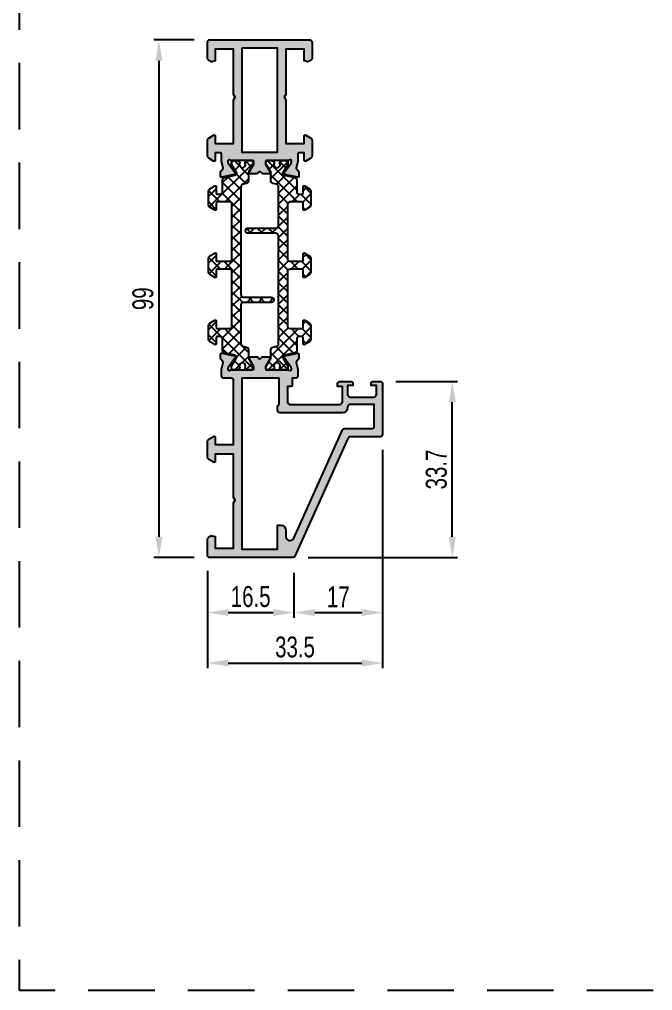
# Model space of a CAD drawing. Header units: millimetres. Extents: x -158 to 6343, y 4572 to 7765.
# Drawn here: x 3138.9 to 3259.9, y 5314.3 to 5499.9 of the extents above; entities that cross this region are included whole.
import ezdxf

# ---------------------------------------------------------------- set-up
doc = ezdxf.new("R2010")
doc.units = ezdxf.units.MM
doc.header["$LTSCALE"] = 0.2
doc.linetypes.add('DASHED2', pattern=[9.524999999999999, 6.35, -3.175])
for name, color, linetype in [('REYNAERS', 7, 'Continuous'), ('RI-DIMENSION', 7, 'Continuous'), ('RI-HATCH-PI', 4, 'Continuous'), ('RI-LAYOUT', 7, 'Continuous'), ('RI-PROFILE', 7, 'Continuous')]:
    doc.layers.add(name, color=color, linetype=linetype)
doc.styles.add('T7', font='arial.ttf', dxfattribs={"width": 0.7})
doc.dimstyles.new('SCHAAL1OP1', dxfattribs={"dimscale": 0, "dimtxt": 2, "dimasz": 2, "dimexe": 0.5, "dimexo": 1.5, "dimgap": 0.5, "dimtad": 1, "dimdec": 1, "dimzin": 9, "dimdsep": 46, "dimtxsty": 'T7', "dimcen": 2.5, "dimclrd": 256, "dimclre": 256, "dimclrt": 256, "dimadec": 1, "dimazin": 2, "dimtfac": 1, "dimtdec": 1, "dimtmove": 0, "dimatfit": 3, "dimfxl": 1, "dimtolj": 1, "dimtzin": 9, "dimlwd": -1, "dimlwe": -1, "dimarcsym": 0})

# ---------------------------------------------------------------- blocks, each defined once
blk = doc.blocks.new('4E30036')
at = {"layer": 'RI-PROFILE'}
for points in [[(2.699075642754043, 36.04997384768866), (3.009226735553217, 37.28855075848878, 0.2631925988213854), (2.966637677687164, 37.48080375319398), (2.555573559836535, 37.93763101563241, -0.185256408201283), (2.504245401932213, 38.07140967704959), (2.504246124148825, 38.89573963094188, -0.4796563285017042), (2.74753421800806, 39.09099861921561), (5.426823266845581, 38.49701207464466, -1.17833154121891), (5.279868168873627, 38.13071738193491), (3.99025600760142, 36.3557217890401, 0.08309359224739107), (3.960798403519949, 36.29663910533463), (3.912109171826206, 36.13738430338776, 0.8925341243870758), (4.45880801147705, 35.89967231299113), (8.699000215122553, 35.89966859805254, 0.4142138189841142), (8.899000390347553, 36.0996685980524), (8.899000390347666, 36.47318533897841, 0.1316524975874327), (8.872205471104444, 36.57318533897843), (8.048624977483705, 37.99966859805237, -0.9999999999999999), (8.048624977483705, 38.3996685980524), (9.32432945696933, 38.39966907847956, -0.19891252222848), (9.677883146135791, 38.25322247067294), (9.858578644400318, 38.07252697404395, 0.4142135623731981), (10.14142135687489, 38.07252697532397), (10.32211685385931, 38.25322247067292, -0.1989125222284748), (10.67567054302577, 38.39966907847955), (11.95037541286143, 38.3996693150704, -0.9999999999999999), (11.95037541286143, 37.99966931507036), (11.12679491924069, 36.57318605599643, 0.131652497587433), (11.09999999999756, 36.47318605599641), (11.09999999999756, 36.09966931507043, 0.4142133057612795), (11.29999982477203, 35.89966931507051), (15.5401923788658, 35.8996656001207, 0.892534124388178), (16.08689163504964, 36.13737663256859), (16.03820268241041, 36.29663151983084, 0.08309359224718148), (16.00874518185667, 36.3557142551532), (14.71913613082477, 38.13071210776991, -1.178331541218581), (14.57218167469346, 38.49700705798182), (17.25147176434063, 39.09098890776309, -0.4796563285012768), (17.49475951605614, 38.89572949318847), (17.49475879383998, 38.07139953929618, -0.1852564082010652), (17.44343040152187, 37.93762096781904), (17.03236548319563, 37.48079442566905, 0.2631925988206996), (16.98977608845421, 37.28854150559073), (17.29964376750387, 36.05108719499556), (17.29907564275406, 34.79999999999836, -0.414213562372762), (16.79907564275463, 34.29999999999836), (16.2004996480636, 34.29999993749126), (16.20049963959836, 32.99998193460129, -0.4142129994461188), (15.90050021619827, 32.69998193460118), (15.30049963959827, 32.69998078140131), (15.30049963959827, 29.79998174240131, 0.4142141282784454), (15.80050060569833, 29.29998174240129), (25.29999999999829, 29.30000000000129, 0.414213562373095), (25.79999999999829, 29.80000000000129), (25.79999999999829, 32.7000000000013), (24.89999999999831, 32.7000000000013), (24.89999999999775, 33.20000000000192, -0.4142135623725622), (25.3999999999982, 33.70000000000147), (27.39999999999911, 33.70000000000122, -0.4142135623739275), (27.79999999999966, 33.30000000000035), (27.79999999999829, 32.90000000000083), (26.79999999999829, 32.90000000000128), (26.79999999999647, 31.20000000000124, 0.414213562373095), (27.29999999999647, 30.70000000000124), (31.79999999999738, 30.69999999999919, 0.414213562373095), (32.29999999999693, 31.19999999999897), (32.29999999999829, 32.89999999999969), (31.29999999999829, 32.89999999999992), (31.29999999999784, 33.2999999999991, -0.4142135623737611), (31.69999999999838, 33.70000000000078), (32.99999999999856, 33.69999999999953, -0.4142135623728286), (33.49999999999811, 33.19999999999953), (33.49999999999777, 23.59999999999961, -0.414213562373095), (32.99999999999777, 23.09999999999961), (27.32450847003535, 23.09999999999962, 0.296064033234571), (26.86784759040954, 22.80361935325277), (16.73270179437627, 0.294714269943654, -0.2950712656433919), (16.27678758201243, -2.415845301584341e-13), (0.5000000000000391, 6.039613253960852e-14, -0.4142135623730617), (3.907985046680551e-14, 0.5000000000001172), (-7.460698725481052e-14, 3.492938600507502, -0.2679491924310968), (0.2499999999999254, 3.925951302399541), (0.6782561064783685, 4.173205080756931, -0.198912367380481), (0.8300199154992178, 4.193185165258102), (1.500000000000039, 4.013664542671053), (1.500000000000039, 1.800000000000241), (5.000000000000043, 1.800000000000241), (5.000000000000043, 10.48038475772961), (5.300000000000225, 11.00000000000006), (5.000000000000043, 11.5196152422705), (5.000000000000043, 19.80000000000024), (1.500000000000043, 19.80000000000024), (1.500000000000043, 18.40000000000015, -0.57735026918954), (1.199999999999861, 18.22679491924328), (0.2500000000000426, 18.77527767497356, -0.2679491924310629), (4.263256414560601e-14, 19.20829037686559), (4.263256414560601e-14, 22.19171366432062, -0.2679491924310863), (0.2499999999999289, 22.62472636621277), (1.199999999999861, 23.17320912194293, -0.5773502691895402), (1.500000000000043, 23.00000404118606), (1.500000000000043, 21.59999999999997), (4.998017741766873, 21.59999999999997), (5.002854452146991, 33.80000073333612, 0.4142131327925995), (4.502854452148128, 34.29999999999677), (3.19907564275336, 34.29999999999836, -0.4142135623727121), (2.699075642754043, 34.79999999999836)], [(25.8343181768635, 24.40528573005581, -0.295071265643368), (26.29023238922734, 24.6999999999997), (31.39999999999786, 24.69999999999962, 0.4142135623730867), (31.89999999999775, 25.20000000000002), (31.89999999999775, 29.30000000000001), (27.29999999999772, 29.30000000000001, 0.414213562373095), (26.79999999999772, 28.80000000000001), (26.79999999999772, 28.70000000000002, -0.414213562373095), (25.79999999999772, 27.70000000000002), (13.90203272327294, 27.6999842865096, -0.4142135623731034), (13.40203272327294, 28.19998428650963), (13.40203272327294, 28.79998428650943, -0.2973054408142883), (13.70049964095863, 29.25756970665834), (13.70049966890012, 34.29999995377038), (6.600000000000065, 34.30000000000629), (6.599999999999838, 1.600000000000023), (13.40202887933496, 1.599999999999852), (13.40202887933474, 6.200000000012196), (14.00202887933476, 6.200000000012253, -0.4142135623730742), (15.00202887933476, 5.200000000012281), (15.00202887933487, 4.073315884183799, 0.808046280811543), (16.53149161911692, 3.744858716094042)]]:
    blk.add_lwpolyline(points, format="xyb", close=True, dxfattribs=at)
blk = doc.blocks.new('4I30036')
at = {"layer": 'RI-PROFILE'}
blk.add_lwpolyline([(10.8509996096505, 4.324333999785662, -0.2679491924310627), (11.1009996096505, 3.891321297893623), (11.1009996096505, 0.9078980104385979, -0.2679491924310709), (10.85099960965056, 0.4748853085464448), (9.900999609650459, -0.07359744718366112, -0.5773502691895654), (9.600999609650561, 0.09960763357315461), (9.600999609650504, 1.499611674759248), (8.600995690959738, 1.499611674759248, 0.4142135623732615), (8.400995690959693, 1.299611674759089), (8.400995690960034, -0.1500118095689826), (8.09077569810654, -1.388873082763385, 0.2631925988206611), (8.133365092848067, -1.581126002841702), (8.544430011174256, -2.0379525449917, -0.1852564082010792), (8.595758403492368, -2.171731116468837), (8.595759125708526, -2.996061070361125, -0.479656328501454), (8.352471373993012, -3.191320484935718), (5.673181284345901, -2.597338635154474, -1.178331541218613), (5.820135740477212, -2.231043684942565), (7.109744791509119, -0.4560458323258585, 0.08309359224720814), (7.139202292062809, -0.3969630970034954), (7.18789124470209, -0.2377082097412453, 0.8925341243882526), (6.641191988518131, 2.822706673732966e-06), (2.40099960965, -8.922430110303026e-07, 0.4142135623730534), (2.200999609650012, -0.2000008922430565), (2.200999609649955, -0.5735176331690495, 0.1316524975874415), (2.227794528893014, -0.6735176331690722), (3.051375022513866, -2.100000892243034, -0.9999999999999999), (3.051375022513866, -2.500000892243068), (1.776670380979226, -2.500000340750009, -0.1989123902107131), (1.423116947124413, -2.353553729743285), (1.242421107273458, -2.172857888256831, 0.4142135623731542), (0.9595783947987684, -2.172857886976831), (0.778882434599268, -2.353553845540975, -0.1989123445486375), (0.4253290872674143, -2.500000453347723), (-0.8503754128639684, -2.500000175225067, -0.9999999999999999), (-0.8503754128639684, -2.100000175225033), (-0.02679491924311606, -0.6735169161510717, 0.1316524975874318), (0, -0.5735169161510489), (0, -0.200000175225056, 0.414213562373095), (-0.2000000000000455, -1.752250105013786e-07), (-4.440192378870506, -3.890163781328226e-06, 0.8925341243870124), (-4.986891218521464, -0.2377158805604145), (-4.938201986827607, -0.3969706825072867, 0.08309359224739131), (-4.908744382746249, -0.4560533662127559), (-3.619132221473933, -2.231048959107567, -1.178331541218905), (-3.472177123502092, -2.597343651817311), (-6.15146617233961, -3.191330196388264, -0.4796563285015922), (-6.394754266198788, -2.996071208114528), (-6.394754988415343, -2.17174125422224, -0.1852564082012876), (-6.343426830511021, -2.037962592805058), (-5.932362712660392, -1.581135330366634, 0.2631925988213854), (-5.88977365479434, -1.388882335661434), (-6.200005524234484, -0.149982846335603), (-6.200005524234143, 1.299611674759205, 0.4142135623732615), (-6.400005524234189, 1.49961167475925), (-7.399000390349954, 1.499611674759252), (-7.399000390349954, 0.09960763357315816, -0.5773502691895983), (-7.699000390350193, -0.07359744718365757), (-8.649000390350068, 0.4748853085464484, -0.2679491924310729), (-8.899000390349954, 0.9078980104386014), (-8.89900039034995, 3.891321297893627, -0.2679491924310627), (-8.64900039034995, 4.324333999785666), (-7.699000390350189, 4.872816755515999, -0.5773502691896049), (-7.399000390349951, 4.69961167475907), (-7.399000390349951, 3.299611674758979), (-3.899000390349951, 3.299611674758977), (-3.899000390349951, 11.57999643248871), (-3.599000390349769, 12.09961167475916), (-3.899000390349951, 12.61922691702961), (-3.899000390349951, 21.29961167475898), (-7.399000390349951, 21.29961167475898), (-7.399000390349951, 19.08594713208817), (-8.068980474850772, 18.90642650950105, -0.1989123673804756), (-8.220744283871621, 18.92640659400234), (-8.649000390350064, 19.17366037235962, -0.267949192431071), (-8.899000390350007, 19.60667307425177), (-8.89900039034995, 22.59961167475916, -0.414213562373095), (-8.39900039034995, 23.09961167475916), (10.6009996096505, 23.09961167475916, -0.414213562373095), (11.1009996096505, 22.59961167475916), (11.1009996096505, 19.60667307425177, -0.2679491924312014), (10.85099960965039, 19.1736603723595), (10.42274350317195, 18.92640659400189, -0.1989123673799242), (10.27097969415127, 18.90642650950104), (9.600999609650504, 19.08594713208817), (9.600999609650504, 21.29961167475898), (6.100999609650504, 21.29961167475898), (6.100999609650049, 12.6192269170296), (5.800999609649867, 12.09961167475916), (6.100999609650049, 11.57999643248871), (6.100999609650046, 3.299611674758977), (9.600999609650504, 3.299611674758975), (9.600999609650561, 4.699611674759066, -0.5773502691895007), (9.900999609650459, 4.872816755515996)], format="xyb", close=True, dxfattribs=at)
blk.add_lwpolyline([(-2.299000390350042, 21.49961167476152), (-2.299000390340041, 1.59961167475825), (4.500999609650194, 1.599611674764332), (4.50099960965014, 21.49961167476152)], close=True, dxfattribs=at)
blk = doc.blocks.new('0000772R')
at = {"layer": 'RI-HATCH-PI'}
h = blk.add_hatch(dxfattribs=at)
h.set_pattern_fill('_USER', color=256, scale=1.5, angle=225, style=0, double=1, pattern_type=0)
h.set_pattern_definition([(225, (0, 0), (1.060660171779821, -1.060660171779821), []), (315, (0, 0), (1.060660171779821, 1.060660171779821), [])])
edge = h.paths.add_edge_path()
edge.add_arc((1.450824544777844, 36.1327578012429), 0.5000000000000041, 180.0318875399638, 257.4999999999586, ccw=False)
edge.add_line((0.9508246222127461, 36.1324795299759), (0.9499999999997577, 37.61416697507728))
edge.add_arc((0.6499999999959978, 37.61416697507881), 0.3000000000037599, 359.9999999997083, 389.9999999996573)
edge.add_line((0.9098076211354815, 37.76416697507914), (0.02679491924316935, 39.29358983848503))
edge.add_arc((0.1999999999999863, 39.39358983848479), 0.1999999999998186, 179.9999999999573, 209.9999999999505, ccw=False)
edge.add_line((1.669775429036235e-13, 39.39358983848494), (-2.877698079828406e-13, 39.5999999999987))
edge.add_arc((0.3999999999999169, 39.59999999999836), 0.4000000000002046, 89.99999999995123, 179.9999999999511, ccw=False)
edge.add_line((0.4000000000002579, 39.99999999999856), (0.9819660112504458, 39.99999999999856))
edge.add_arc((0.9819660112518243, 39.79999999999762), 0.2000000000009408, 79.77782060988841, 90.00000000039489, ccw=False)
edge.add_arc((2.099999999989362, 45.99999999994079), 6.099999999940935, 259.7778206094268, 262.5936067314714)
edge.add_arc((1.274999999999857, 39.65339657769435), 0.3000000000006971, 7.599965101690032e-11, 82.59360673172961, ccw=False)
edge.add_line((1.575000000000554, 39.65339657769475), (1.574999999999985, 39.54047375096427))
edge.add_arc((2.100000000000076, 39.24999999999856), 0.6000000000001504, 151.0449756281321, 388.9550243718679)
edge.add_line((2.625000000000167, 39.54047375096427), (2.625000000000295, 39.65339657769475))
edge.add_arc((2.925000000000876, 39.65339657769449), 0.3000000000005816, 97.40639326864789, 179.9999999999511, ccw=False)
edge.add_arc((2.100000000005401, 45.99999999999616), 6.099999999996583, 277.4063932684988, 280.2221793905173)
edge.add_arc((3.218033988752697, 39.79999999999033), 0.2000000000086857, 90.0000000008568, 100.22217939138147, ccw=False)
edge.add_line((3.218033988749706, 39.99999999999902), (3.799999999999894, 39.99999999999902))
edge.add_arc((3.800000000000349, 39.59999999999893), 0.4000000000000909, 3.26281224261038e-11, 90.00000000006509, ccw=False)
edge.add_line((4.20000000000044, 39.59999999999916), (4.199999999999985, 39.3935898384854))
edge.add_arc((3.999999999999713, 39.39358983848514), 0.200000000000272, -29.999999999915588, 7.332801033044234e-11, ccw=False)
edge.add_line((4.173205080756983, 39.29358983848526), (3.290192378864671, 37.76416697507936))
edge.add_arc((3.550000000000633, 37.61416697508066), 0.2999999999998987, 150.0000000002743, 180.0000000002646)
edge.add_line((3.250000000000735, 37.61416697507927), (3.250550958979343, 37.50938626617379))
edge.add_arc((3.55054681174937, 37.51096370738752), 0.2999999999999975, 180.3012704681873, 257.49999999996)
edge.add_line((3.485614927567735, 37.21807490525158), (5.496369579195683, 36.77230133109974))
edge.add_arc((5.388149772227109, 36.28415332753956), 0.5000000000001087, 6.480149750132114e-12, 77.50000000005878, ccw=False)
edge.add_line((5.888149772227219, 36.28415332753961), (5.887152959927089, 34.10022821697153))
edge.add_arc((6.387152907844659, 34.10000000122562), 0.4999999999999994, 179.9738484009734, 269.9983747265771)
edge.add_line((6.387138724658424, 33.60000000142678), (6.899981945986266, 33.59998545392493))
edge.add_arc((6.899981646068451, 33.79998545392486), 0.2000000000001567, 270.000085920125, 360.0000859201901)
edge.add_line((7.099981646068382, 33.7999857538429), (7.099979846555794, 34.99998575384181))
edge.add_arc((7.299979846555396, 34.99998605376082), 0.1999999999998271, 60.00008592054172, 180.000085920467, ccw=False)
edge.add_line((7.399979586817491, 35.173191284477), (8.349980409317933, 34.62470995336155))
edge.add_arc((8.099981058661502, 34.19169687657142), 0.499999999999888, 8.592038477672759e-05, 60.000085920404786, ccw=False)
edge.add_line((8.599981058660827, 34.19169762636822), (8.600000000000886, 31.50829037686525))
edge.add_arc((8.100000000000662, 31.50829037686488), 0.5000000000002238, -59.99999999998698, 4.189359970041551e-11, ccw=False)
edge.add_line((8.350000000000872, 31.07527767497253), (7.400000000000485, 30.52679491924231))
edge.add_arc((7.300000000000691, 30.69999999999924), 0.1999999999999333, 179.9999999999674, 299.99999999994304, ccw=False)
edge.add_line((7.100000000000758, 30.69999999999935), (7.100000000000303, 31.89999999999939))
edge.add_arc((6.900000000000485, 31.89999999999939), 0.1999999999998181, 0, 90.00000000013027)
edge.add_line((6.900000000000031, 32.09999999999921), (4.600000000000303, 32.09999999999927))
edge.add_arc((4.600000000000644, 31.5999999999995), 0.4999999999997726, 90.00000000003908, 180.0000000000391)
edge.add_line((4.100000000000872, 31.59999999999916), (4.100000000001327, 21.24999999999925))
edge.add_arc((4.600000000001327, 21.2499999999993), 0.5, 180.0000000000065, 270)
edge.add_line((4.600000000001327, 20.7499999999993), (6.900000000001054, 20.7499999999993))
edge.add_arc((6.900000000001508, 20.94999999999958), 0.2000000000002728, 269.9999999998697, 359.9999999999349)
edge.add_line((7.100000000001781, 20.94999999999935), (7.100000000001781, 22.14999999999939))
edge.add_arc((7.300000000001596, 22.14999999999968), 0.1999999999998145, 60.00000000014859, 180.0000000000814, ccw=False)
edge.add_line((7.400000000001054, 22.32320508075667), (8.350000000001213, 21.77472232502645))
edge.add_arc((8.100000000001488, 21.34170962313425), 0.4999999999998387, 1.750777300912887e-11, 60.00000000002581, ccw=False)
edge.add_line((8.600000000001327, 21.34170962313441), (8.600000000001327, 19.9999999999993))
edge.add_line((8.600000000001327, 19.9999999999993), (8.600000000001767, 18.6582903768642))
edge.add_arc((8.100000000001678, 18.65829037686397), 0.5000000000000888, -59.999999999992326, 2.6489033189136535e-11, ccw=False)
edge.add_line((8.350000000001781, 18.22527767497171), (7.400000000001508, 17.67679491924149))
edge.add_arc((7.300000000002051, 17.84999999999847), 0.1999999999998143, 179.9999999999186, 299.9999999998514, ccw=False)
edge.add_line((7.100000000002236, 17.84999999999876), (7.100000000002236, 19.0499999999988))
edge.add_arc((6.900000000001963, 19.04999999999858), 0.2000000000002728, 6.513775987628397e-11, 90.00000000013027)
edge.add_line((6.900000000001508, 19.24999999999885), (4.600000000001781, 19.24999999999839))
edge.add_arc((4.600000000001781, 18.74999999999839), 0.5, 90, 180.0000000000065)
edge.add_line((4.100000000001781, 18.74999999999834), (4.100000000002691, 8.399999999998435))
edge.add_arc((4.600000000002719, 8.39999999999852), 0.5000000000000284, 180.0000000000098, 270.0000000000098)
edge.add_line((4.600000000002805, 7.899999999998492), (6.900000000002532, 7.89999999999894))
edge.add_arc((6.90000000000293, 8.099999999998701), 0.1999999999997613, 269.999999999886, 360.0000000000163)
edge.add_line((7.100000000002691, 8.099999999998758), (7.10000000000235, 9.299999999998803))
edge.add_arc((7.300000000002282, 9.299999999998917), 0.1999999999999327, 60.000000000057014, 180.0000000000326, ccw=False)
edge.add_line((7.400000000002077, 9.473205080755847), (8.350000000002236, 8.924722325025627))
edge.add_arc((8.100000000002685, 8.491709623133142), 0.5000000000000056, 2.5011104298755527e-11, 60.0000000000598, ccw=False)
edge.add_line((8.60000000000269, 8.49170962313336), (8.599978718221717, 5.808302373633907))
edge.add_arc((8.099978718222411, 5.808303123430658), 0.4999999999998676, 299.9999140796033, 359.99991407962136, ccw=False)
edge.add_line((8.349978068878894, 5.375290046640586), (7.399977246378452, 4.826808715525132))
edge.add_arc((7.299977506116388, 5.000013946241282), 0.199999999999787, 179.9999140795249, 299.9999140794547, ccw=False)
edge.add_line((7.099977506116826, 5.000014246160319), (7.099979305629343, 6.200014246159228))
edge.add_arc((6.899979305629412, 6.20001454607727), 0.2000000000001567, 359.9999140798099, 449.999914079875)
edge.add_line((6.899979605547227, 6.400014546077202), (6.387138724589374, 6.39999999857092))
edge.add_arc((6.387152907844661, 5.899999998772083), 0.5000000000000012, 90.00162528133566, 180.0261515990268)
edge.add_line((5.887152959927089, 5.899771783026168), (5.888149668067623, 3.716074876659675))
edge.add_arc((5.388149720150047, 3.715846660913753), 0.5000000000000057, -77.49999999996032, 0.026151599027684824, ccw=False)
edge.add_line((5.496369527119437, 3.227698657353855), (3.485614927567735, 2.781925094747031))
edge.add_arc((3.55054681174937, 2.489036292611098), 0.2999999999999977, 102.5000000000401, 179.698729531813)
edge.add_line((3.250550958979343, 2.490613733824823), (3.250000000000735, 2.385833024919343))
edge.add_arc((3.550000000000614, 2.385833024917949), 0.2999999999998781, 179.9999999997338, 209.9999999997262)
edge.add_line((3.290192378864671, 2.235833024919252), (4.173205080756983, 0.7064101615133538))
edge.add_arc((3.99999999999971, 0.6064101615134706), 0.2000000000002746, -7.258904588525183e-11, 29.99999999991587, ccw=False)
edge.add_line((4.199999999999985, 0.6064101615132174), (4.20000000000044, 0.3999999999994585))
edge.add_arc((3.800000000000349, 0.3999999999996859), 0.4000000000000909, 269.99999999993486, 359.99999999996743, ccw=False)
edge.add_line((3.799999999999894, -4.050093593832571e-13), (3.218033988749706, -4.050093593832571e-13))
edge.add_arc((3.218033988752704, 0.2000000000081977), 0.2000000000086027, 259.7778206086165, 269.99999999914127, ccw=False)
edge.add_arc((2.100000000005441, -5.999999999997633), 6.099999999996668, 79.77782060948304, 82.59360673150164)
edge.add_arc((2.925000000000876, 0.3466034223041199), 0.3000000000005808, 180.0000000000487, 262.59360673135205, ccw=False)
edge.add_line((2.625000000000295, 0.3466034223038648), (2.625000000000167, 0.4595262490343473))
edge.add_arc((2.100000000000072, 0.7500000000000558), 0.6000000000001564, 331.0449756281318, 568.9550243718681)
edge.add_line((1.574999999999978, 0.4595262490343472), (1.575000000000546, 0.3466034223038646))
edge.add_arc((1.274999999999855, 0.3466034223042576), 0.3000000000006917, 277.40639326826994, 359.99999999992497, ccw=False)
edge.add_arc((2.099999999989323, -5.999999999941924), 6.099999999940681, 97.40639326852865, 100.2221793905733)
edge.add_arc((0.9819660112518189, 0.2000000000010013), 0.2000000000009516, 269.9999999996046, 280.2221793901114, ccw=False)
edge.add_line((0.9819660112504387, 4.973799150320701e-14), (0.4000000000002508, 4.973799150320701e-14))
edge.add_arc((0.3999999999999098, 0.4000000000002544), 0.4000000000002046, 180.0000000000489, 270.0000000000489, ccw=False)
edge.add_line((-2.948752353404416e-13, 0.3999999999999133), (1.598721155460225e-13, 0.6064101615136722))
edge.add_arc((0.1999999999999755, 0.6064101615138209), 0.1999999999998156, 150.0000000000488, 180.0000000000426, ccw=False)
edge.add_line((0.02679491924316224, 0.7064101615135812), (0.9098076211354886, 2.235833024919479))
edge.add_arc((0.6499999999959833, 2.385833024919785), 0.3000000000037673, 330.000000000348, 360.0000000002956)
edge.add_line((0.9499999999997506, 2.385833024921332), (0.950824622212739, 3.867520470022718))
edge.add_arc((1.450824544777842, 3.867242198755716), 0.5000000000000073, 102.50000000004178, 179.9681124600359, ccw=False)
edge.add_line((1.342604737808433, 4.355390202315611), (2.0082198069688, 4.502953510523667))
edge.add_arc((1.899999999999405, 4.991101514083558), 0.5000000000000002, 282.5000000000403, 359.9999999999944)
edge.add_line((2.399999999999406, 4.991101514083509), (2.400000000001437, 25.59999999999944))
edge.add_arc((1.900000000001452, 25.59999999999943), 0.4999999999999858, 1.628443996909367e-12, 90.00000000000487)
edge.add_line((1.900000000001409, 26.09999999999941), (-3.399999999999071, 26.0999999999991))
edge.add_arc((-3.399999999999128, 26.59999999999893), 0.4999999999998295, 180, 270.0000000000065, ccw=False)
edge.add_arc((-3.399999999998787, 26.59999999999893), 0.5000000000001705, 90.0000000000179, 180, ccw=False)
edge.add_line((-3.399999999998943, 27.0999999999991), (1.900000000000613, 27.0999999999991))
edge.add_arc((1.900000000000599, 27.59999999999911), 0.5000000000000142, 270.0000000000016, 360.0000000000342)
edge.add_line((2.400000000000613, 27.59999999999941), (2.399999999995736, 35.00889848591619))
edge.add_arc((1.899999999995736, 35.00889848591586), 0.5000000000000002, 3.745421192891436e-11, 77.49999999995875)
edge.add_line((2.008219806965138, 35.49704648947575), (1.34260473780844, 35.644609797683))
at = {"layer": 'RI-PROFILE', "transparency": 33554687}
blk.add_lwpolyline([(1.34260473780844, 35.644609797683, -0.3515088874915521), (0.9508246222127461, 36.1324795299759), (0.9499999999997577, 37.61416697507728, 0.1316524975871696), (0.9098076211354815, 37.76416697507914), (0.02679491924316932, 39.29358983848503, -0.1316524975873659), (1.669775429036235e-13, 39.39358983848494), (-2.877698079828406e-13, 39.5999999999987, -0.414213562373095), (0.4000000000002579, 39.99999999999856), (0.9819660112504458, 39.99999999999856, -0.04463227282256627), (1.017459153750388, 39.99682539682424, 0.01228680295397177), (1.31367187499853, 39.95089361311572, -0.3768397148840706), (1.575000000000554, 39.65339657769475), (1.574999999999985, 39.54047375096427, 1.696140478029902), (2.625000000000167, 39.54047375096427), (2.625000000000295, 39.65339657769475, -0.376839714882324), (2.886328125000259, 39.9508936131155, 0.01228680295385807), (3.182540846248397, 39.99682539682378, -0.04463227282264487), (3.218033988749706, 39.99999999999902), (3.799999999999894, 39.99999999999902, -0.4142135623732615), (4.20000000000044, 39.59999999999916), (4.199999999999985, 39.3935898384854, -0.1316524975873467), (4.173205080756983, 39.29358983848526), (3.290192378864671, 37.76416697507936, 0.1316524975873531), (3.250000000000735, 37.61416697507927), (3.250550958979343, 37.50938626617379, 0.3501887962909929), (3.485614927567735, 37.21807490525158), (5.496369579195683, 36.77230133109974, -0.3516652221704045), (5.888149772227219, 36.28415332753961), (5.887152959927089, 34.10022821697153, 0.4143389453068096), (6.387138724658424, 33.60000000142678), (6.899981945986266, 33.59998545392493, 0.414213562373428), (7.099981646068382, 33.7999857538429), (7.099979846555794, 34.99998575384181, -0.5773502691891899), (7.399979586817491, 35.173191284477), (8.349980409317933, 34.62470995336155, -0.2679491924312175), (8.599981058660827, 34.19169762636822), (8.600000000000886, 31.50829037686525, -0.267949192431258), (8.350000000000872, 31.07527767497253), (7.400000000000485, 30.52679491924231, -0.5773502691894837), (7.100000000000758, 30.69999999999935), (7.100000000000303, 31.89999999999939, 0.414213562373761), (6.900000000000031, 32.09999999999921), (4.600000000000303, 32.09999999999927, 0.414213562373095), (4.100000000000872, 31.59999999999916), (4.100000000001327, 21.24999999999925, 0.4142135623730617), (4.600000000001327, 20.7499999999993), (6.900000000001054, 20.7499999999993, 0.414213562373428), (7.100000000001781, 20.94999999999935), (7.100000000001781, 22.14999999999939, -0.5773502691892336), (7.400000000001054, 22.32320508075667), (8.350000000001213, 21.77472232502645, -0.2679491924311613), (8.600000000001327, 21.34170962313441), (8.600000000001327, 19.9999999999993), (8.600000000001767, 18.6582903768642, -0.2679491924312105), (8.350000000001781, 18.22527767497171), (7.400000000001508, 17.67679491924149, -0.5773502691892336), (7.100000000002236, 17.84999999999876), (7.100000000002236, 19.0499999999988, 0.414213562373428), (6.900000000001508, 19.24999999999885), (4.600000000001781, 19.24999999999839, 0.4142135623731283), (4.100000000001781, 18.74999999999834), (4.100000000002691, 8.399999999998435, 0.4142135623730951), (4.600000000002805, 7.899999999998492), (6.900000000002532, 7.89999999999894, 0.414213562373761), (7.100000000002691, 8.099999999998758), (7.10000000000235, 9.299999999998803, -0.5773502691894837), (7.400000000002077, 9.473205080755847), (8.350000000002236, 8.924722325025627, -0.2679491924312855), (8.60000000000269, 8.49170962313336), (8.599978718221717, 5.808302373633907, -0.2679491924312071), (8.349978068878894, 5.375290046640586), (7.399977246378452, 4.826808715525132, -0.5773502691892173), (7.099977506116826, 5.000014246160319), (7.099979305629343, 6.200014246159228, 0.414213562373428), (6.899979605547227, 6.400014546077202), (6.387138724589374, 6.39999999857092, 0.4143389452663561), (5.887152959927089, 5.899771783026168), (5.888149668067623, 3.716074876659675, -0.3517934467346171), (5.496369527119437, 3.227698657353855), (3.485614927567735, 2.781925094747031, 0.3501887962909929), (3.250550958979343, 2.490613733824823), (3.250000000000735, 2.385833024919343, 0.1316524975873617), (3.290192378864671, 2.235833024919252), (4.173205080756983, 0.7064101615133538, -0.1316524975873449), (4.199999999999985, 0.6064101615132174), (4.20000000000044, 0.3999999999994585, -0.4142135623732615), (3.799999999999894, -4.050093593832571e-13), (3.218033988749706, -4.050093593832571e-13, -0.04463227282264559), (3.182540846248411, 0.00317460317483409, 0.01228680295385851), (2.886328125000258, 0.04910638688311764, -0.3768397148823244), (2.625000000000295, 0.3466034223038648), (2.625000000000167, 0.4595262490343473, 1.696140478029914), (1.574999999999978, 0.4595262490343472), (1.575000000000546, 0.3466034223038646, -0.376839714884077), (1.313671874998524, 0.04910638688289026, 0.01228680295397221), (1.017459153750384, 0.003174603174379342, -0.04463227282256706), (0.9819660112504387, 4.973799150320701e-14), (0.4000000000002508, 4.973799150320701e-14, -0.414213562373095), (-2.948752353404416e-13, 0.3999999999999133), (1.598721155460225e-13, 0.6064101615136722, -0.1316524975873682), (0.02679491924316224, 0.7064101615135812), (0.9098076211354886, 2.235833024919479, 0.131652497587163), (0.9499999999997506, 2.385833024921332), (0.950824622212739, 3.867520470022718, -0.3515088874915474), (1.342604737808433, 4.355390202315611), (2.0082198069688, 4.502953510523667, 0.351665222169924), (2.399999999999406, 4.991101514083509), (2.400000000001437, 25.59999999999944, 0.4142135623731116), (1.900000000001409, 26.09999999999941), (-3.399999999999071, 26.0999999999991, -0.4142135623731283), (-3.899999999998958, 26.59999999999893, -0.4142135623730036), (-3.399999999998943, 27.0999999999991), (1.900000000000613, 27.0999999999991, 0.4142135623732615), (2.400000000000613, 27.59999999999941), (2.399999999995736, 35.00889848591619, 0.3516652221697617), (2.008219806965138, 35.49704648947575)], format="xyb", close=True, dxfattribs=at)
blk = doc.blocks.new('4030036B')
for name, p in [('4I30036', (8.89900039034751, 75.8996684527728)), ('0000772R', (11.19999999999786, 35.89966748754102)), ('4E30036', (0, 2.99454256946774e-08))]:
    blk.add_blockref(name, p)
at = {"rotation": 180}
blk.add_blockref('0000772R', (8.799000390347341, 75.89966862799646), dxfattribs=at)
blk = doc.blocks.new('*D50')
at = {"layer": 'Defpoints', "color": 0, "transparency": 16777216}
for p in [(3208.330974088028, 5420.637271015532), (3174.83097408803, 5397.537271015532), (3208.330974088028, 5376.889349955664)]:
    blk.add_point(p, dxfattribs=at)
at = {"layer": 'RI-DIMENSION', "color": 7, "transparency": 16777216}
for p, q in [((3208.330974088028, 5417.637271015532), (3208.330974088028, 5375.889349955664)), ((3174.83097408803, 5394.537271015532), (3174.83097408803, 5375.889349955664)), ((3178.83097408803, 5376.889349955664), (3204.330974088028, 5376.889349955664))]:
    blk.add_line(p, q, dxfattribs=at)
for points in [[(3178.83097408803, 5377.556016622331), (3178.83097408803, 5376.222683288997), (3174.83097408803, 5376.889349955664)], [(3204.330974088028, 5377.556016622331), (3204.330974088028, 5376.222683288997), (3208.330974088028, 5376.889349955664)]]:
    blk.add_solid(points, dxfattribs=at)
at = {"layer": 'RI-DIMENSION', "transparency": 16777216, "insert": (3191.58097408803, 5379.933006163032), "char_height": 4, "attachment_point": 5, "style": 'T7'}
blk.add_mtext('\\A1;33.5', dxfattribs=at)
blk = doc.blocks.new('*D51')
at = {"layer": 'Defpoints', "color": 0, "transparency": 16777216}
for p in [(3174.83097408803, 5397.537271015532), (3191.379199632543, 5397.11736455867), (3191.379199632543, 5386.537057778493)]:
    blk.add_point(p, dxfattribs=at)
at = {"layer": 'RI-DIMENSION', "color": 7, "transparency": 16777216}
for p, q in [((3174.83097408803, 5394.537271015532), (3174.83097408803, 5385.537057778493)), ((3191.379199632543, 5394.11736455867), (3191.379199632543, 5385.537057778493)), ((3178.83097408803, 5386.537057778493), (3187.379199632543, 5386.537057778493))]:
    blk.add_line(p, q, dxfattribs=at)
for points in [[(3178.83097408803, 5387.20372444516), (3178.83097408803, 5385.870391111826), (3174.83097408803, 5386.537057778493)], [(3187.379199632543, 5387.20372444516), (3187.379199632543, 5385.870391111826), (3191.379199632543, 5386.537057778493)]]:
    blk.add_solid(points, dxfattribs=at)
at = {"layer": 'RI-DIMENSION', "transparency": 16777216, "insert": (3183.105086860287, 5389.57934972938), "char_height": 4, "attachment_point": 5, "style": 'T7'}
blk.add_mtext('\\A1;16.5', dxfattribs=at)
blk = doc.blocks.new('*D52')
at = {"layer": 'Defpoints', "color": 0, "transparency": 16777216}
for p in [(3208.330974088028, 5420.637271015532), (3191.379199632543, 5397.11736455867), (3208.330974088028, 5386.537057778493)]:
    blk.add_point(p, dxfattribs=at)
at = {"layer": 'RI-DIMENSION', "color": 7, "transparency": 16777216}
for p, q in [((3208.330974088028, 5417.637271015532), (3208.330974088028, 5385.537057778493)), ((3191.379199632543, 5394.11736455867), (3191.379199632543, 5385.537057778493)), ((3195.379199632543, 5386.537057778493), (3204.330974088028, 5386.537057778493))]:
    blk.add_line(p, q, dxfattribs=at)
for points in [[(3195.379199632543, 5387.20372444516), (3195.379199632543, 5385.870391111826), (3191.379199632543, 5386.537057778493)], [(3204.330974088028, 5387.20372444516), (3204.330974088028, 5385.870391111826), (3208.330974088028, 5386.537057778493)]]:
    blk.add_solid(points, dxfattribs=at)
at = {"layer": 'RI-DIMENSION', "transparency": 16777216, "insert": (3199.855086860285, 5389.545243317375), "char_height": 4, "attachment_point": 5, "style": 'T7'}
blk.add_mtext('\\A1;17', dxfattribs=at)
blk = doc.blocks.new('*D53')
at = {"layer": 'Defpoints', "color": 0, "transparency": 16777216}
for p in [(3207.83097408803, 5430.737271015534), (3221.640421680802, 5430.737271015534), (3191.107761670045, 5397.037271015534)]:
    blk.add_point(p, dxfattribs=at)
at = {"layer": 'RI-DIMENSION', "color": 7, "transparency": 16777216}
for p, q in [((3210.83097408803, 5430.737271015534), (3222.640421680802, 5430.737271015534)), ((3221.640421680802, 5401.037271015534), (3221.640421680802, 5426.737271015534)), ((3194.107761670045, 5397.037271015534), (3222.640421680802, 5397.037271015534))]:
    blk.add_line(p, q, dxfattribs=at)
for points in [[(3220.973755014136, 5426.737271015534), (3222.307088347469, 5426.737271015534), (3221.640421680802, 5430.737271015534)], [(3220.973755014136, 5401.037271015534), (3222.307088347469, 5401.037271015534), (3221.640421680802, 5397.037271015534)]]:
    blk.add_solid(points, dxfattribs=at)
at = {"layer": 'RI-DIMENSION', "transparency": 16777216, "insert": (3218.596765473436, 5413.887271015532), "char_height": 4, "attachment_point": 5, "rotation": 90, "style": 'T7'}
blk.add_mtext('\\A1;33.7', dxfattribs=at)
blk = doc.blocks.new('*D163')
at = {"layer": 'Defpoints', "color": 0, "transparency": 16777216}
for p in [(3175.33097408803, 5496.036551113121), (3165.572151964585, 5397.037271015534), (3175.330974088032, 5397.037271015534)]:
    blk.add_point(p, dxfattribs=at)
at = {"layer": 'RI-DIMENSION', "color": 7, "transparency": 16777216}
for p, q in [((3172.33097408803, 5496.036551113121), (3164.572151964585, 5496.036551113121)), ((3165.572151964585, 5492.036551113121), (3165.572151964585, 5401.037271015534)), ((3172.330974088032, 5397.037271015534), (3164.572151964585, 5397.037271015534))]:
    blk.add_line(p, q, dxfattribs=at)
for points in [[(3164.905485297918, 5492.036551113121), (3166.238818631251, 5492.036551113121), (3165.572151964585, 5496.036551113121)], [(3164.905485297918, 5401.037271015534), (3166.238818631251, 5401.037271015534), (3165.572151964585, 5397.037271015534)]]:
    blk.add_solid(points, dxfattribs=at)
at = {"layer": 'RI-DIMENSION', "transparency": 16777216, "insert": (3162.529860013699, 5446.536911064326), "char_height": 4, "attachment_point": 5, "rotation": 90, "style": 'T7'}
blk.add_mtext('\\A1;99', dxfattribs=at)

msp = doc.modelspace()

# ---------------------------------------------------------------- hatches: boundary and pattern name
at = {"layer": 'REYNAERS'}
h = msp.add_hatch(color=256, dxfattribs=at)
edge = h.paths.add_edge_path()
edge.add_arc((3194.330974088029, 5476.828260736253), 0.4999999999999388, 1.63140612130519e-11, 60.000000000003524, ccw=False)
edge.add_line((3194.830974088029, 5476.828260736253), (3194.830974088029, 5473.844837448798))
edge.add_arc((3194.330974088029, 5473.844837448799), 0.5, 300.0000000000078, 359.99999999999676, ccw=False)
edge.add_line((3194.580974088029, 5473.411824746907), (3193.630974088028, 5472.863341991177))
edge.add_arc((3193.530974088028, 5473.036547071933), 0.1999999999999452, 180.0000000000081, 299.9999999999978, ccw=False)
edge.add_line((3193.330974088029, 5473.036547071933), (3193.330974088029, 5474.43655111312))
edge.add_line((3193.330974088029, 5474.436551113119), (3192.330970169338, 5474.436551113119))
edge.add_arc((3192.330970169338, 5474.236551113119), 0.2000000000000455, 90, 180.0000000000326)
edge.add_line((3192.130970169338, 5474.236551113119), (3192.130970169338, 5472.786927628791))
edge.add_line((3192.130970169338, 5472.786927628791), (3191.820750176485, 5471.548066355596))
edge.add_arc((3192.012011178908, 5471.489592182221), 0.2000000000002144, 163.0000501983509, 221.9817399419421)
edge.add_line((3191.863339571226, 5471.355813435518), (3192.274404489553, 5470.898986893368))
edge.add_arc((3192.125732881871, 5470.765208146666), 0.1999999999999402, 5.0198378005461564e-05, 41.98173994201858, ccw=False)
edge.add_line((3192.32573288187, 5470.765208321891), (3192.325733604087, 5469.940878367998))
edge.add_arc((3192.125733604087, 5469.940878192774), 0.1999999999998665, -102.49994980162279, 5.0198292626646435e-05, ccw=False)
edge.add_line((3192.082445852371, 5469.745618953424), (3189.403155762724, 5470.339600803205))
edge.add_arc((3189.446443514437, 5470.534860042549), 0.1999999999932027, 58.779466300659806, 257.5000501987297, ccw=False)
edge.add_line((3189.550110218855, 5470.705895753417), (3190.839719269888, 5472.480893606034))
edge.add_arc((3190.677915768018, 5472.598450514733), 0.1999999999997783, 324.0000501983042, 343.0000501983)
edge.add_line((3190.869176770441, 5472.539976341356), (3190.91786572308, 5472.699231228618))
edge.add_arc((3190.630974219446, 5472.786942488684), 0.2999999999995812, 343.0000501979501, 510.0000501967995)
edge.add_line((3190.371166466896, 5472.936942261067), (3186.130974088028, 5472.936938546118))
edge.add_arc((3186.130974088028, 5472.736938546117), 0.2000000000000313, 90.00000000001222, 180.0000000000041)
edge.add_line((3185.930974088028, 5472.736938546117), (3185.930974088028, 5472.363421805191))
edge.add_arc((3186.130974088028, 5472.363421805191), 0.199999999999946, 179.9999999999633, 209.999999999974)
edge.add_line((3185.957769007271, 5472.263421805191), (3186.781349500892, 5470.836938546116))
edge.add_arc((3186.781349500892, 5470.636938546117), 0.2000000000000171, -90, 90, ccw=False)
edge.add_line((3186.781349500892, 5470.436938546117), (3185.506644859357, 5470.43693909761))
edge.add_arc((3185.506644817696, 5470.93693909761), 0.5000000000001011, 224.9999997407135, 270.0000047740555, ccw=False)
edge.add_line((3185.153091425503, 5470.583385708616), (3184.972395585652, 5470.764081550103))
edge.add_arc((3184.830974228774, 5470.622660194506), 0.2000000000000298, 44.99999974070312, 134.9999997407146)
edge.add_line((3184.689552873177, 5470.764081551383), (3184.508856912978, 5470.583385592819))
edge.add_arc((3184.155303523984, 5470.936938985013), 0.4999999999999739, 270.000004774049, 314.9999997407146, ccw=False)
edge.add_line((3184.155303565646, 5470.436938985013), (3182.879599065514, 5470.436939263135))
edge.add_arc((3182.879599065514, 5470.636939263135), 0.2000000000000171, 90, 270, ccw=False)
edge.add_line((3182.879599065514, 5470.836939263135), (3183.703179559135, 5472.263422522209))
edge.add_arc((3183.529974478378, 5472.363422522209), 0.1999999999999911, 329.9999999999957, 360.000000000004)
edge.add_line((3183.729974478378, 5472.363422522209), (3183.729974478378, 5472.736939263134))
edge.add_arc((3183.529974478378, 5472.736939263135), 0.2000000000000455, 0, 90)
edge.add_line((3183.529974478378, 5472.936939263135), (3179.289782099508, 5472.936935548197))
edge.add_arc((3179.029974609797, 5472.786935320568), 0.2999999999973003, 30.00005019951147, 197.0000501982016)
edge.add_line((3178.743083259857, 5472.6992235578), (3178.791772491551, 5472.539968755853))
edge.add_arc((3178.983033391512, 5472.598443264365), 0.199999999999613, 197.0000501981636, 216.0000501982004)
edge.add_line((3178.821230095632, 5472.480886072147), (3180.110842256904, 5470.705890479252))
edge.add_arc((3180.21450926102, 5470.534854950034), 0.199999999992981, -77.49994980212273, 121.2206340959793, ccw=False)
edge.add_line((3180.257797354876, 5470.339595786542), (3177.578508306038, 5469.745609241972))
edge.add_arc((3177.535220212179, 5469.940868405471), 0.200000000000361, 180.0000501982518, 282.5000501981888, ccw=False)
edge.add_line((3177.335220212179, 5469.940868230246), (3177.335219489963, 5470.765198184138))
edge.add_arc((3177.535219489962, 5470.765198359363), 0.1999999999997243, 138.0183604545778, 180.000050198264, ccw=False)
edge.add_line((3177.386547647867, 5470.898976845555), (3177.797611765718, 5471.355804107993))
edge.add_arc((3177.648939923622, 5471.489582594186), 0.1999999999995926, 318.0183604545712, 377.000050198318)
edge.add_line((3177.840200823584, 5471.548057102698), (3177.529968954144, 5472.786956592025))
edge.add_line((3177.529968954143, 5472.786956592025), (3177.529968954144, 5474.236551113119))
edge.add_arc((3177.329968954144, 5474.236551113119), 0.1999999999999886, 359.9999999999837, 450.0000000000163)
edge.add_line((3177.329968954144, 5474.436551113119), (3176.330974088028, 5474.436551113119))
edge.add_line((3176.330974088028, 5474.436551113119), (3176.330974088028, 5473.036547071933))
edge.add_arc((3176.130974088028, 5473.036547071933), 0.2000000000001023, 239.9999999999721, 359.99999999996743, ccw=False)
edge.add_line((3176.030974088028, 5472.863341991177), (3175.080974088028, 5473.411824746907))
edge.add_arc((3175.330974088028, 5473.844837448799), 0.4999999999999729, 179.9999999999984, 239.9999999999869, ccw=False)
edge.add_line((3174.830974088028, 5473.844837448799), (3174.830974088028, 5476.828260736254))
edge.add_arc((3175.330974088028, 5476.828260736253), 0.4999999999999432, 119.9999999999965, 179.9999999999837, ccw=False)
edge.add_line((3175.080974088028, 5477.261273438146), (3176.030974088028, 5477.809756193876))
edge.add_arc((3176.130974088028, 5477.636551113119), 0.2000000000001393, 1.63140612130519e-11, 120.0000000000127, ccw=False)
edge.add_line((3176.330974088028, 5477.636551113119), (3176.330974088028, 5476.236551113119))
edge.add_line((3176.330974088028, 5476.236551113119), (3179.830974088028, 5476.236551113119))
edge.add_line((3179.830974088028, 5476.236551113119), (3179.830974088028, 5484.516935870849))
edge.add_line((3179.830974088028, 5484.516935870849), (3180.130974088028, 5485.036551113119))
edge.add_line((3180.130974088028, 5485.036551113119), (3179.830974088028, 5485.55616635539))
edge.add_line((3179.830974088028, 5485.55616635539), (3179.830974088028, 5494.236551113119))
edge.add_line((3179.830974088028, 5494.236551113119), (3176.330974088028, 5494.236551113119))
edge.add_line((3176.330974088028, 5494.236551113119), (3176.330974088028, 5492.022886570448))
edge.add_line((3176.330974088028, 5492.022886570448), (3175.660994003527, 5491.843365947861))
edge.add_arc((3175.609230194507, 5492.036551113119), 0.1999999999997511, 239.9999999997874, 284.9999999999672, ccw=False)
edge.add_line((3175.509230194506, 5491.863346032363), (3175.080974088028, 5492.11059981072))
edge.add_arc((3175.330974088028, 5492.543612512612), 0.4999999999999956, 180.0000000000032, 239.9999999999922, ccw=False)
edge.add_line((3174.830974088028, 5492.543612512612), (3174.830974088028, 5495.536551113119))
edge.add_arc((3175.330974088028, 5495.536551113119), 0.5, 90, 180, ccw=False)
edge.add_line((3175.330974088028, 5496.036551113119), (3194.330974088029, 5496.036551113119))
edge.add_arc((3194.330974088029, 5495.536551113119), 0.5, 0, 90, ccw=False)
edge.add_line((3194.830974088029, 5495.536551113119), (3194.830974088029, 5492.543612512613))
edge.add_arc((3194.330974088029, 5492.543612512612), 0.4999999999999716, -60.000000000016826, 0, ccw=False)
edge.add_line((3194.580974088029, 5492.11059981072), (3194.15271798155, 5491.863346032362))
edge.add_arc((3194.05271798155, 5492.036551113119), 0.1999999999999627, 254.9999999999311, 299.99999999999017, ccw=False)
edge.add_line((3194.000954172529, 5491.843365947861), (3193.330974088029, 5492.022886570448))
edge.add_line((3193.330974088029, 5492.022886570448), (3193.330974088029, 5494.236551113119))
edge.add_line((3193.330974088029, 5494.236551113119), (3189.830974088029, 5494.236551113119))
edge.add_line((3189.830974088029, 5494.236551113119), (3189.830974088028, 5485.55616635539))
edge.add_line((3189.830974088028, 5485.55616635539), (3189.530974088028, 5485.036551113119))
edge.add_line((3189.530974088028, 5485.036551113119), (3189.830974088028, 5484.516935870849))
edge.add_line((3189.830974088028, 5484.516935870849), (3189.830974088028, 5476.236551113119))
edge.add_line((3189.830974088028, 5476.236551113119), (3193.330974088029, 5476.236551113119))
edge.add_line((3193.330974088029, 5476.236551113119), (3193.330974088029, 5477.636551113119))
edge.add_arc((3193.530974088028, 5477.636551113119), 0.1999999999999886, 60.00000000002649, 180.0000000000041, ccw=False)
edge.add_line((3193.630974088028, 5477.809756193876), (3194.580974088029, 5477.261273438146))
h.paths.add_polyline_path([(3181.430974088028, 5494.436551113122), (3181.430974088038, 5474.536551113119), (3188.230974088028, 5474.536551113124), (3188.230974088028, 5494.436551113122)], flags=16)
edge = h.paths.add_edge_path(flags=16)
edge.add_arc((3201.121206477258, 5421.237271015532), 0.5000000000000502, 90.00000000000318, 155.7592619131104, ccw=False)
edge.add_line((3201.121206477258, 5421.737271015532), (3206.230974088029, 5421.737271015532))
edge.add_arc((3206.230974088028, 5422.237271015532), 0.5000000000001528, 270.0000000000309, 360.0000000000285)
edge.add_line((3206.730974088028, 5422.237271015532), (3206.730974088028, 5426.337271015533))
edge.add_line((3206.730974088028, 5426.337271015533), (3202.130974088028, 5426.337271015533))
edge.add_arc((3202.130974088028, 5425.837271015533), 0.5, 90, 180)
edge.add_line((3201.630974088028, 5425.837271015533), (3201.630974088028, 5425.737271015532))
edge.add_arc((3200.630974088028, 5425.737271015532), 1, -90, 0, ccw=False)
edge.add_line((3200.630974088028, 5424.737271015532), (3188.733006811303, 5424.737255302042))
edge.add_arc((3188.733006811303, 5425.237255302042), 0.5000000000000071, 179.9999999999976, 269.99999999999835, ccw=False)
edge.add_line((3188.233006811303, 5425.237255302042), (3188.233006811303, 5425.837255302042))
edge.add_arc((3188.733006811304, 5425.837255302042), 0.5000000000000284, 113.76999970783379, 179.9999999999939, ccw=False)
edge.add_line((3188.531473728989, 5426.294840722191), (3188.531473756931, 5431.337270969303))
edge.add_line((3188.531473756931, 5431.337270969303), (3181.430974088031, 5431.337271015539))
edge.add_line((3181.430974088031, 5431.337271015539), (3181.430974088031, 5398.637271015533))
edge.add_line((3181.43097408803, 5398.637271015533), (3188.233002967365, 5398.637271015533))
edge.add_line((3188.233002967365, 5398.637271015533), (3188.233002967365, 5403.237271015545))
edge.add_line((3188.233002967365, 5403.237271015545), (3188.833002967365, 5403.237271015545))
edge.add_arc((3188.833002967365, 5402.237271015545), 1.000000000000021, 2.7853275241795927e-12, 89.99999999999841, ccw=False)
edge.add_line((3189.833002967365, 5402.237271015545), (3189.833002967365, 5401.110586899717))
edge.add_arc((3190.633002967365, 5401.110586899717), 0.7999999999999545, 180.0000000000005, 335.7592619131128)
edge.add_line((3191.362465707147, 5400.782129731627), (3200.665292264894, 5421.442556745588))
edge = h.paths.add_edge_path()
edge.add_line((3177.530049730784, 5433.087244863222), (3177.840200823583, 5434.325821774022))
edge.add_arc((3177.648939923622, 5434.384296282535), 0.1999999999995974, 342.9999498016839, 401.9816395454303)
edge.add_line((3177.797611765718, 5434.518074768726), (3177.386547647867, 5434.974902031165))
edge.add_arc((3177.535219489962, 5435.108680517357), 0.1999999999997247, 179.999949801736, 221.9816395454222, ccw=False)
edge.add_line((3177.335219489963, 5435.108680692582), (3177.335220212179, 5435.933010646475))
edge.add_arc((3177.53522021218, 5435.93301047125), 0.2000000000003496, 77.49994980179002, 179.9999498017543, ccw=False)
edge.add_line((3177.578508306039, 5436.128269634748), (3180.257797354876, 5435.534283090177))
edge.add_arc((3180.21450926102, 5435.339023926686), 0.1999999999930068, -121.22063409599423, 77.49994980210721, ccw=False)
edge.add_line((3180.110842256904, 5435.167988397468), (3178.821230095632, 5433.392992804573))
edge.add_arc((3178.983033391512, 5433.275435612354), 0.1999999999997648, 143.9999498017126, 162.9999498017497)
edge.add_line((3178.791772491551, 5433.333910120868), (3178.743083259857, 5433.17465531892))
edge.add_arc((3179.029974609797, 5433.086943556152), 0.2999999999972489, 162.9999498017906, 329.999949800488)
edge.add_line((3179.289782099508, 5432.936943328524), (3183.529974303153, 5432.936939613585))
edge.add_arc((3183.529974478378, 5433.136939613585), 0.1999999999999943, 269.9999498017319, 359.9999999999837)
edge.add_line((3183.729974478378, 5433.136939613585), (3183.729974478378, 5433.510456354511))
edge.add_arc((3183.529974478378, 5433.510456354511), 0.2000000000000313, 4.681776491113565e-11, 30.00000000005651)
edge.add_line((3183.703179559135, 5433.610456354511), (3182.879599065514, 5435.036939613586))
edge.add_arc((3182.879599065514, 5435.236939613585), 0.2000000000000171, 90, 270, ccw=False)
edge.add_line((3182.879599065514, 5435.436939613585), (3184.155303545, 5435.436940094012))
edge.add_arc((3184.155303845173, 5434.936940094012), 0.4999999999999622, 45.000000259291085, 90.00003439731643, ccw=False)
edge.add_line((3184.508857234166, 5435.290493486205), (3184.689552732431, 5435.109797989577))
edge.add_arc((3184.830974088028, 5435.251219346454), 0.1999999999999393, 225.0000002592825, 315.0000002593026)
edge.add_line((3184.972395444905, 5435.109797990856), (3185.15309094189, 5435.290493486205))
edge.add_arc((3185.506644330883, 5434.936940094012), 0.4999999999999739, 89.99996560268357, 134.9999997407077, ccw=False)
edge.add_line((3185.506644631056, 5435.436940094012), (3186.781349500892, 5435.436940330603))
edge.add_arc((3186.781349500892, 5435.236940330603), 0.2000000000000171, -90, 90, ccw=False)
edge.add_line((3186.781349500892, 5435.036940330603), (3185.957769007271, 5433.610457071529))
edge.add_arc((3186.130974088028, 5433.510457071529), 0.2000000000000018, 149.9999999999904, 179.999999999998)
edge.add_line((3185.930974088028, 5433.510457071529), (3185.930974088028, 5433.136940330603))
edge.add_arc((3186.130974088028, 5433.136940330603), 0.1999999999999886, 180, 269.9999498015853)
edge.add_line((3186.130973912803, 5432.936940330603), (3190.371166466897, 5432.936936615652))
edge.add_arc((3190.630974219446, 5433.086936388036), 0.2999999999995312, 209.9999498032084, 376.9999498020458)
edge.add_line((3190.91786572308, 5433.174647648101), (3190.869176770441, 5433.333902535363))
edge.add_arc((3190.677915768018, 5433.275428361988), 0.1999999999999181, 16.99994980174743, 35.99994980173712)
edge.add_line((3190.839719269887, 5433.392985270686), (3189.550110218855, 5435.167983123303))
edge.add_arc((3189.446443514437, 5435.339018834171), 0.199999999993204, 102.4999498012703, 301.2205336993402, ccw=False)
edge.add_line((3189.403155762724, 5435.534278073515), (3192.082445852371, 5436.128259923295))
edge.add_arc((3192.125733604087, 5435.933000683946), 0.1999999999999226, -5.019828029162454e-05, 102.49994980160238, ccw=False)
edge.add_line((3192.325733604087, 5435.933000508721), (3192.32573288187, 5435.108670554829))
edge.add_arc((3192.125732881871, 5435.108670730055), 0.1999999999999517, 318.0182600579841, 359.999949801622, ccw=False)
edge.add_line((3192.274404489553, 5434.974891983352), (3191.863339571226, 5434.518065441202))
edge.add_arc((3192.012011178908, 5434.3842866945), 0.2000000000001657, 138.018260058086, 196.9999498016855)
edge.add_line((3191.820750176485, 5434.325812521123), (3192.130617855534, 5433.088358210528))
edge.add_line((3192.130617855535, 5433.088358210528), (3192.130049730785, 5431.837271015531))
edge.add_arc((3191.630049730785, 5431.837271015531), 0.5, -89.99999999993491, 0, ccw=False)
edge.add_line((3191.630049730785, 5431.337271015531), (3191.031473736094, 5431.337270953024))
edge.add_line((3191.031473736094, 5431.337270953024), (3191.031473727629, 5430.037252950134))
edge.add_arc((3190.731473727636, 5430.037252950126), 0.2999999999933749, -89.99988987879527, 1.3923227015766315e-09, ccw=False)
edge.add_line((3190.731474304229, 5429.737252950134), (3190.131473727629, 5429.737251796933))
edge.add_line((3190.131473727629, 5429.737251796934), (3190.131473727629, 5426.837252757934))
edge.add_arc((3190.631473727649, 5426.837252757953), 0.5000000000201794, 180.0000000022021, 270.0001107045997)
edge.add_line((3190.631474693729, 5426.337252757934), (3200.130974088029, 5426.337271015534))
edge.add_arc((3200.130974088029, 5426.837271015534), 0.5, 270, 360)
edge.add_line((3200.630974088029, 5426.837271015534), (3200.630974088029, 5429.737271015533))
edge.add_line((3200.630974088029, 5429.737271015534), (3199.730974088029, 5429.737271015534))
edge.add_line((3199.730974088029, 5429.737271015534), (3199.730974088028, 5430.237271015535))
edge.add_arc((3200.230974088029, 5430.237271015534), 0.5000000000004547, 90, 179.9999999998958, ccw=False)
edge.add_line((3200.230974088029, 5430.737271015534), (3202.23097408803, 5430.737271015534))
edge.add_arc((3202.23097408803, 5430.337271015534), 0.4000000000001407, -1.0481926437932998e-10, 90.00000000005912, ccw=False)
edge.add_line((3202.63097408803, 5430.337271015533), (3202.630974088029, 5429.937271015533))
edge.add_line((3202.630974088029, 5429.937271015534), (3201.630974088029, 5429.937271015535))
edge.add_line((3201.630974088029, 5429.937271015534), (3201.630974088027, 5428.237271015534))
edge.add_arc((3202.130974088027, 5428.237271015534), 0.5, 180, 270)
edge.add_line((3202.130974088027, 5427.737271015534), (3206.630974088028, 5427.737271015532))
edge.add_arc((3206.630974088028, 5428.237271015531), 0.4999999999996589, 270.000000000013, 360.000000000013)
edge.add_line((3207.130974088027, 5428.237271015531), (3207.130974088029, 5429.937271015532))
edge.add_line((3207.130974088029, 5429.937271015532), (3206.130974088029, 5429.937271015532))
edge.add_line((3206.130974088029, 5429.937271015533), (3206.130974088028, 5430.337271015533))
edge.add_arc((3206.530974088029, 5430.337271015533), 0.4000000000006594, 90.00000000001631, 180.0000000001465, ccw=False)
edge.add_line((3206.530974088029, 5430.737271015533), (3207.830974088029, 5430.737271015532))
edge.add_arc((3207.830974088029, 5430.237271015532), 0.5, 0, 89.99999999994787, ccw=False)
edge.add_line((3208.330974088029, 5430.237271015532), (3208.330974088028, 5420.637271015532))
edge.add_arc((3207.830974088028, 5420.637271015532), 0.5, -90, 0, ccw=False)
edge.add_line((3207.830974088028, 5420.137271015532), (3202.155482558066, 5420.137271015532))
edge.add_arc((3202.155482558066, 5419.637271015532), 0.4999999999999076, 90.00000000001138, 155.9685077113229)
edge.add_line((3201.69882167844, 5419.840890368785), (3191.563675882407, 5397.331985285476))
edge.add_arc((3191.107761670043, 5397.537271015532), 0.5000000000000105, 270, 335.7592619131126, ccw=False)
edge.add_line((3191.107761670043, 5397.037271015532), (3175.330974088031, 5397.037271015532))
edge.add_arc((3175.330974088031, 5397.537271015532), 0.5000000000000568, 180, 269.99999999999346, ccw=False)
edge.add_line((3174.83097408803, 5397.537271015532), (3174.83097408803, 5400.530209616039))
edge.add_arc((3175.33097408803, 5400.53020961604), 0.4999999999998863, 119.9999999999925, 179.9999999999869, ccw=False)
edge.add_line((3175.08097408803, 5400.963222317932), (3175.509230194509, 5401.21047609629))
edge.add_arc((3175.609230194509, 5401.037271015533), 0.1999999999997265, 74.99999999998442, 120.0000000001655, ccw=False)
edge.add_line((3175.66099400353, 5401.23045618079), (3176.33097408803, 5401.050935558203))
edge.add_line((3176.33097408803, 5401.050935558203), (3176.33097408803, 5398.837271015533))
edge.add_line((3176.33097408803, 5398.837271015533), (3179.83097408803, 5398.837271015533))
edge.add_line((3179.83097408803, 5398.837271015533), (3179.83097408803, 5407.517655773262))
edge.add_line((3179.83097408803, 5407.517655773262), (3180.130974088031, 5408.037271015532))
edge.add_line((3180.130974088031, 5408.037271015532), (3179.83097408803, 5408.556886257803))
edge.add_line((3179.83097408803, 5408.556886257803), (3179.83097408803, 5416.837271015533))
edge.add_line((3179.83097408803, 5416.837271015533), (3176.33097408803, 5416.837271015533))
edge.add_line((3176.33097408803, 5416.837271015533), (3176.33097408803, 5415.437271015533))
edge.add_arc((3176.130974088031, 5415.437271015533), 0.2000000000001023, 239.99999999999028, 359.99999999997556, ccw=False)
edge.add_line((3176.03097408803, 5415.264065934776), (3175.08097408803, 5415.812548690506))
edge.add_arc((3175.33097408803, 5416.245561392398), 0.4999999999999418, 180.0000000000167, 240.0000000000037, ccw=False)
edge.add_line((3174.83097408803, 5416.245561392398), (3174.83097408803, 5419.228984679853))
edge.add_arc((3175.33097408803, 5419.228984679853), 0.4999999999999432, 120.00000000001131, 180.0000000000036, ccw=False)
edge.add_line((3175.08097408803, 5419.661997381745), (3176.03097408803, 5420.210480137475))
edge.add_arc((3176.130974088031, 5420.037275056718), 0.2000000000001005, 2.4385826691286638e-11, 120.00000000000969, ccw=False)
edge.add_line((3176.33097408803, 5420.037275056718), (3176.33097408803, 5418.637271015532))
edge.add_line((3176.33097408803, 5418.637271015533), (3179.828991829797, 5418.637271015533))
edge.add_line((3179.828991829797, 5418.637271015533), (3179.833828540177, 5430.837271748869))
edge.add_arc((3179.333828540178, 5430.837271015529), 0.4999999999999694, 8.403449596669136e-05, 89.99999999993486)
edge.add_line((3179.333828540179, 5431.337271015529), (3178.030049730784, 5431.337271015531))
edge.add_arc((3178.030049730784, 5431.837271015531), 0.4999999999999858, 179.9999999999984, 269.9999999999235, ccw=False)
edge.add_line((3177.530049730784, 5431.837271015531), (3177.530049730784, 5433.087244863221))

# ---------------------------------------------------------------- linework, layer by layer
at = {"layer": 'RI-LAYOUT', "linetype": 'DASHED2', "ltscale": 10, "flags": 128}
msp.add_lwpolyline([(3641.028036541647, 5314.27170454929), (3138.914829617206, 5314.27170454929), (3138.914829617206, 5526.7833816307), (3641.028036541647, 5526.7833816307)], close=True, dxfattribs=at)

# ---------------------------------------------------------------- block references
at = {"layer": 'REYNAERS'}
msp.add_blockref('4030036B', (3174.83097408803, 5397.037270985587), dxfattribs=at)

# ---------------------------------------------------------------- dimensions: what is measured, and where the dimension line sits
at = {"layer": 'RI-DIMENSION', "color": 7}
for base, p1, p2, picture, middle in [((3165.572151964585, 5397.037271015534), (3175.330974088028, 5496.036551113119), (3175.33097408803, 5397.037271015532), '*D163', (3162.529860013699, 5446.536911064326)), ((3221.640421680802, 5430.737271015534), (3191.107761670043, 5397.037271015532), (3207.830974088029, 5430.737271015532), '*D53', (3218.596765473436, 5413.887271015532))]:
    dim = msp.add_linear_dim(base=base, p1=p1, p2=p2, angle=90, dimstyle='SCHAAL1OP1', override={"dimscale": 2, "dimclrd": 7, "dimclre": 7}, dxfattribs=at)
    dim.commit()
    dim.dimension.update_dxf_attribs({"geometry": picture, "text_midpoint": middle})
for base, p1, p2, picture, middle in [((3208.330974088028, 5376.889349955664), (3174.83097408803, 5397.537271015532), (3208.330974088028, 5420.637271015532), '*D50', (3191.58097408803, 5379.933006163032)), ((3208.330974088028, 5386.537057778493), (3191.379199632543, 5397.11736455867), (3208.330974088028, 5420.637271015532), '*D52', (3199.855086860285, 5389.545243317375)), ((3191.379199632543, 5386.537057778493), (3174.83097408803, 5397.537271015532), (3191.379199632543, 5397.11736455867), '*D51', (3183.105086860287, 5389.57934972938))]:
    dim = msp.add_linear_dim(base=base, p1=p1, p2=p2, dimstyle='SCHAAL1OP1', override={"dimscale": 2, "dimclrd": 7, "dimclre": 7}, dxfattribs=at)
    dim.commit()
    dim.dimension.update_dxf_attribs({"geometry": picture, "text_midpoint": middle})

doc.saveas('drawing.dxf')
